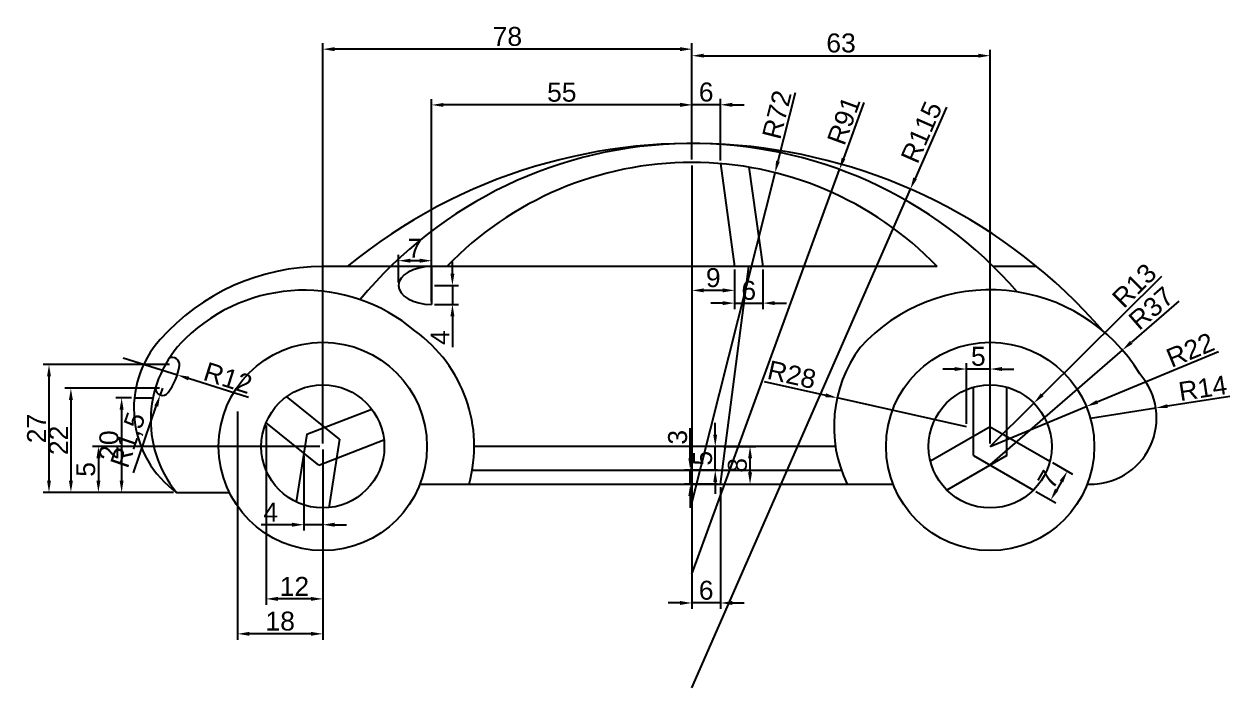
# Model space of a CAD drawing. Header units: millimetres. Extents: x 2075 to 3888, y 1759 to 2336.
# Drawn here: x 2810.3 to 3065.1, y 1933.8 to 2074 of the extents above; entities that cross this region are included whole.
import ezdxf

# ---------------------------------------------------------------- set-up
doc = ezdxf.new("R2010")
doc.units = ezdxf.units.MM
doc.styles.get("Standard").update_dxf_attribs({"font": 'arial.ttf'})
doc.dimstyles.new('ISO-25', dxfattribs={"dimtxt": 4, "dimasz": 2.5, "dimexe": 1.25, "dimexo": 0.625, "dimtad": 1, "dimtxsty": 'Standard', "dimcen": 2.5, "dimadec": 0, "dimazin": 0, "dimtfac": 1, "dimtmove": 0, "dimatfit": 3, "dimfxl": 1, "dimarcsym": 0})

# ---------------------------------------------------------------- blocks, each defined once
blk = doc.blocks.new('*D49')
at = {"color": 0, "lineweight": -2, "transparency": 16777216}
for p, q in [((2900.83, 2021.31), (2900.83, 2023.81)), ((2897.07, 2018.81), (2902.08, 2018.81)), ((2900.83, 2018.81), (2900.83, 2014.81)), ((2897.07, 2014.81), (2902.08, 2014.81)), ((2900.83, 2012.31), (2900.83, 2005.79))]:
    blk.add_line(p, q, dxfattribs=at)
at = {"color": 0, "transparency": 16777216}
for points in [[(2900.41, 2021.31), (2901.25, 2021.31), (2900.83, 2018.81)], [(2900.41, 2012.31), (2901.25, 2012.31), (2900.83, 2014.81)]]:
    blk.add_solid(points, dxfattribs=at)
at = {"layer": 'Defpoints', "color": 0, "transparency": 16777216}
for p in [(2896.44, 2018.81), (2896.44, 2014.81), (2900.83, 2014.81)]:
    blk.add_point(p, dxfattribs=at)
at = {"color": 0, "transparency": 16777216, "insert": (2898.2, 2007.8), "char_height": 4, "attachment_point": 5, "rotation": 90}
blk.add_mtext('4', dxfattribs=at)
blk = doc.blocks.new('*D50')
at = {"color": 0, "lineweight": -2, "transparency": 16777216}
for p, q in [((2889.44, 2019.43), (2889.44, 2025.29)), ((2896.44, 2019.43), (2896.44, 2025.29)), ((2893.94, 2024.04), (2891.94, 2024.04))]:
    blk.add_line(p, q, dxfattribs=at)
at = {"color": 0, "transparency": 16777216}
for points in [[(2891.94, 2024.46), (2891.94, 2023.62), (2889.44, 2024.04)], [(2893.94, 2024.46), (2893.94, 2023.62), (2896.44, 2024.04)]]:
    blk.add_solid(points, dxfattribs=at)
at = {"layer": 'Defpoints', "color": 0, "transparency": 16777216}
for p in [(2889.44, 2024.04), (2889.44, 2018.81), (2896.44, 2018.81)]:
    blk.add_point(p, dxfattribs=at)
at = {"color": 0, "transparency": 16777216, "insert": (2892.94, 2026.66), "char_height": 4, "attachment_point": 5}
blk.add_mtext('7', dxfattribs=at)
blk = doc.blocks.new('*D51')
at = {"color": 0, "lineweight": -2, "transparency": 16777216}
for p, q in [((3005.19, 2056.5), (2998.59, 2041.43)), ((2951.44, 1933.81), (2997.58, 2039.14))]:
    blk.add_line(p, q, dxfattribs=at)
at = {"color": 0, "transparency": 16777216}
blk.add_solid([(2998.2, 2041.6), (2998.97, 2041.27), (2997.58, 2039.14)], dxfattribs=at)
at = {"layer": 'Defpoints', "color": 0, "transparency": 16777216}
for p in [(2997.58, 2039.14), (2951.44, 1933.81)]:
    blk.add_point(p, dxfattribs=at)
at = {"color": 0, "transparency": 16777216, "insert": (2999.94, 2051.18), "char_height": 4, "attachment_point": 5, "rotation": 66.3443}
blk.add_mtext('R115', dxfattribs=at)
blk = doc.blocks.new('*D52')
at = {"color": 0, "lineweight": -2, "transparency": 16777216}
for p, q in [((2987.76, 2057.43), (2983.47, 2045.65)), ((2951.44, 1957.81), (2982.61, 2043.3))]:
    blk.add_line(p, q, dxfattribs=at)
at = {"color": 0, "transparency": 16777216}
blk.add_solid([(2983.07, 2045.79), (2983.86, 2045.51), (2982.61, 2043.3)], dxfattribs=at)
at = {"layer": 'Defpoints', "color": 0, "transparency": 16777216}
for p in [(2982.61, 2043.3), (2951.44, 1957.81)]:
    blk.add_point(p, dxfattribs=at)
at = {"color": 0, "transparency": 16777216, "insert": (2983.53, 2053.63), "char_height": 4, "attachment_point": 5, "rotation": 69.97}
blk.add_mtext('R91', dxfattribs=at)
blk = doc.blocks.new('*D53')
at = {"color": 0, "lineweight": -2, "transparency": 16777216}
for p, q in [((2973.23, 2059.47), (2969.61, 2045.06)), ((2951.44, 1972.81), (2969, 2042.63))]:
    blk.add_line(p, q, dxfattribs=at)
at = {"color": 0, "transparency": 16777216}
blk.add_solid([(2969.2, 2045.16), (2970.01, 2044.96), (2969, 2042.63)], dxfattribs=at)
at = {"layer": 'Defpoints', "color": 0, "transparency": 16777216}
for p in [(2969, 2042.63), (2951.44, 1972.81)]:
    blk.add_point(p, dxfattribs=at)
at = {"color": 0, "transparency": 16777216, "insert": (2969.37, 2054.89), "char_height": 4, "attachment_point": 5, "rotation": 75.8851}
blk.add_mtext('R72', dxfattribs=at)
blk = doc.blocks.new('*D54')
at = {"color": 0, "lineweight": -2, "transparency": 16777216}
for p, q in [((3062.69, 2004.82), (3037.07, 1994.19)), ((3014.44, 1984.81), (3034.76, 1993.24))]:
    blk.add_line(p, q, dxfattribs=at)
at = {"color": 0, "transparency": 16777216}
blk.add_solid([(3036.91, 1994.58), (3037.23, 1993.81), (3034.76, 1993.24)], dxfattribs=at)
at = {"layer": 'Defpoints', "color": 0, "transparency": 16777216}
for p in [(3034.76, 1993.24), (3014.44, 1984.81)]:
    blk.add_point(p, dxfattribs=at)
at = {"color": 0, "transparency": 16777216, "insert": (3056.71, 2005.19), "char_height": 4, "attachment_point": 5, "rotation": 22.5285}
blk.add_mtext('R22', dxfattribs=at)
blk = doc.blocks.new('*D55')
at = {"color": 0, "lineweight": -2, "transparency": 16777216}
for p, q in [((3050.63, 2020.7), (3025.45, 1995.72)), ((3014.44, 1984.81), (3023.67, 1993.96))]:
    blk.add_line(p, q, dxfattribs=at)
at = {"color": 0, "transparency": 16777216}
blk.add_solid([(3025.15, 1996.02), (3025.74, 1995.43), (3023.67, 1993.96)], dxfattribs=at)
at = {"layer": 'Defpoints', "color": 0, "transparency": 16777216}
for p in [(3023.67, 1993.96), (3014.44, 1984.81)]:
    blk.add_point(p, dxfattribs=at)
at = {"color": 0, "transparency": 16777216, "insert": (3044.91, 2018.79), "char_height": 4, "attachment_point": 5, "rotation": 44.7629}
blk.add_mtext('R13', dxfattribs=at)
blk = doc.blocks.new('*D56')
at = {"color": 0, "lineweight": -2, "transparency": 16777216}
for p, q in [((3065.09, 1995.33), (3051.92, 1993.31)), ((3035.61, 1990.81), (3049.44, 1992.93))]:
    blk.add_line(p, q, dxfattribs=at)
at = {"color": 0, "transparency": 16777216}
blk.add_solid([(3051.85, 1993.72), (3051.98, 1992.9), (3049.44, 1992.93)], dxfattribs=at)
at = {"layer": 'Defpoints', "color": 0, "transparency": 16777216}
for p in [(3049.44, 1992.93), (3035.61, 1990.81)]:
    blk.add_point(p, dxfattribs=at)
at = {"color": 0, "transparency": 16777216, "insert": (3059.36, 1997.12), "char_height": 4, "attachment_point": 5, "rotation": 8.7309}
blk.add_mtext('R14', dxfattribs=at)
blk = doc.blocks.new('*D57')
at = {"color": 0, "lineweight": -2, "transparency": 16777216}
for p, q in [((3054.31, 2015.52), (3044.27, 2006.8)), ((3014.44, 1980.9), (3042.38, 2005.16))]:
    blk.add_line(p, q, dxfattribs=at)
at = {"color": 0, "transparency": 16777216}
blk.add_solid([(3043.99, 2007.11), (3044.54, 2006.48), (3042.38, 2005.16)], dxfattribs=at)
at = {"layer": 'Defpoints', "color": 0, "transparency": 16777216}
for p in [(3042.38, 2005.16), (3014.44, 1980.9)]:
    blk.add_point(p, dxfattribs=at)
at = {"color": 0, "transparency": 16777216, "insert": (3048.48, 2013.99), "char_height": 4, "attachment_point": 5, "rotation": 40.9695}
blk.add_mtext('R37', dxfattribs=at)
blk = doc.blocks.new('*D58')
at = {"color": 0, "lineweight": -2, "transparency": 16777216}
for p, q in [((2966.68, 1998.53), (2979.67, 1995.63)), ((3009.44, 1988.98), (2982.11, 1995.08))]:
    blk.add_line(p, q, dxfattribs=at)
at = {"color": 0, "transparency": 16777216}
blk.add_solid([(2979.76, 1996.03), (2979.58, 1995.22), (2982.11, 1995.08)], dxfattribs=at)
at = {"layer": 'Defpoints', "color": 0, "transparency": 16777216}
for p in [(2982.11, 1995.08), (3009.44, 1988.98)]:
    blk.add_point(p, dxfattribs=at)
at = {"color": 0, "transparency": 16777216, "insert": (2972.54, 1999.95), "char_height": 4, "attachment_point": 5, "rotation": 347.4149}
blk.add_mtext('R28', dxfattribs=at)
blk = doc.blocks.new('*D59')
at = {"color": 0, "lineweight": -2, "transparency": 16777216}
for p, q in [((2951.09, 1982.31), (2951.09, 1988.68)), ((2956.82, 1979.81), (2949.84, 1979.81)), ((2951.09, 1976.81), (2951.09, 1979.81)), ((2956.82, 1976.81), (2949.84, 1976.81)), ((2951.09, 1974.31), (2951.09, 1971.81))]:
    blk.add_line(p, q, dxfattribs=at)
at = {"color": 0, "transparency": 16777216}
for points in [[(2950.67, 1982.31), (2951.5, 1982.31), (2951.09, 1979.81)], [(2950.67, 1974.31), (2951.5, 1974.31), (2951.09, 1976.81)]]:
    blk.add_solid(points, dxfattribs=at)
at = {"layer": 'Defpoints', "color": 0, "transparency": 16777216}
for p in [(2951.09, 1979.81), (2957.44, 1979.81), (2957.44, 1976.81)]:
    blk.add_point(p, dxfattribs=at)
at = {"color": 0, "transparency": 16777216, "insert": (2948.42, 1986.74), "char_height": 4, "attachment_point": 5, "rotation": 90}
blk.add_mtext('3', dxfattribs=at)
blk = doc.blocks.new('*D60')
at = {"color": 0, "lineweight": -2, "transparency": 16777216}
for p, q in [((2958.07, 1984.81), (2964.96, 1984.81)), ((2963.71, 1979.31), (2963.71, 1982.31)), ((2958.07, 1976.81), (2964.96, 1976.81))]:
    blk.add_line(p, q, dxfattribs=at)
at = {"color": 0, "transparency": 16777216}
for points in [[(2963.3, 1982.31), (2964.13, 1982.31), (2963.71, 1984.81)], [(2963.3, 1979.31), (2964.13, 1979.31), (2963.71, 1976.81)]]:
    blk.add_solid(points, dxfattribs=at)
at = {"layer": 'Defpoints', "color": 0, "transparency": 16777216}
for p in [(2957.44, 1984.81), (2963.71, 1984.81), (2957.44, 1976.81)]:
    blk.add_point(p, dxfattribs=at)
at = {"color": 0, "transparency": 16777216, "insert": (2961.05, 1980.81), "char_height": 4, "attachment_point": 5, "rotation": 90}
blk.add_mtext('8', dxfattribs=at)
blk = doc.blocks.new('*D61')
at = {"color": 0, "lineweight": -2, "transparency": 16777216}
for p, q in [((2956.36, 1987.31), (2956.36, 1989.81)), ((2956.82, 1984.81), (2955.11, 1984.81)), ((2956.36, 1979.81), (2956.36, 1984.81)), ((2956.82, 1979.81), (2955.11, 1979.81)), ((2956.36, 1977.31), (2956.36, 1974.81))]:
    blk.add_line(p, q, dxfattribs=at)
at = {"color": 0, "transparency": 16777216}
for points in [[(2955.94, 1987.31), (2956.77, 1987.31), (2956.36, 1984.81)], [(2955.94, 1977.31), (2956.77, 1977.31), (2956.36, 1979.81)]]:
    blk.add_solid(points, dxfattribs=at)
at = {"layer": 'Defpoints', "color": 0, "transparency": 16777216}
for p in [(2956.36, 1984.81), (2957.44, 1984.81), (2957.44, 1979.81)]:
    blk.add_point(p, dxfattribs=at)
at = {"color": 0, "transparency": 16777216, "insert": (2953.7, 1982.31), "char_height": 4, "attachment_point": 5, "rotation": 90}
blk.add_mtext('5', dxfattribs=at)
blk = doc.blocks.new('*D62')
at = {"color": 0, "lineweight": -2, "transparency": 16777216}
for p, q in [((3027.6, 1981.38), (3031.83, 1978.94)), ((3029.5, 1977.4), (3028.5, 1975.67)), ((3024.1, 1975.32), (3028.33, 1972.88))]:
    blk.add_line(p, q, dxfattribs=at)
at = {"color": 0, "transparency": 16777216}
for points in [[(3029.14, 1977.61), (3029.86, 1977.19), (3030.75, 1979.57)], [(3028.14, 1975.88), (3028.86, 1975.46), (3027.25, 1973.5)]]:
    blk.add_solid(points, dxfattribs=at)
at = {"layer": 'Defpoints', "color": 0, "transparency": 16777216}
for p in [(3027.06, 1981.69), (3023.56, 1975.63), (3027.25, 1973.5)]:
    blk.add_point(p, dxfattribs=at)
at = {"color": 0, "transparency": 16777216, "insert": (3026.72, 1977.85), "char_height": 4, "attachment_point": 5, "rotation": 60}
blk.add_mtext('7', dxfattribs=at)
blk = doc.blocks.new('*D63')
at = {"color": 0, "lineweight": -2, "transparency": 16777216}
for p, q in [((3009.44, 1989.6), (3009.44, 2002.41)), ((3014.44, 1985.43), (3014.44, 2002.41)), ((3006.94, 2001.16), (3004.44, 2001.16)), ((3014.44, 2001.16), (3009.44, 2001.16)), ((3016.94, 2001.16), (3019.44, 2001.16))]:
    blk.add_line(p, q, dxfattribs=at)
at = {"color": 0, "transparency": 16777216}
for points in [[(3006.94, 2001.58), (3006.94, 2000.74), (3009.44, 2001.16)], [(3016.94, 2001.58), (3016.94, 2000.74), (3014.44, 2001.16)]]:
    blk.add_solid(points, dxfattribs=at)
at = {"layer": 'Defpoints', "color": 0, "transparency": 16777216}
for p in [(3009.44, 2001.16), (3009.44, 1988.98), (3014.44, 1984.81)]:
    blk.add_point(p, dxfattribs=at)
at = {"color": 0, "transparency": 16777216, "insert": (3011.94, 2003.82), "char_height": 4, "attachment_point": 5}
blk.add_mtext('5', dxfattribs=at)
blk = doc.blocks.new('*D64')
at = {"color": 0, "lineweight": -2, "transparency": 16777216}
for p, q in [((2948.94, 2056.97), (2946.44, 2056.97)), ((2951.44, 2045.43), (2951.44, 2058.22)), ((2957.44, 2056.97), (2951.44, 2056.97)), ((2957.44, 2045.18), (2957.44, 2058.22)), ((2959.94, 2056.97), (2962.44, 2056.97))]:
    blk.add_line(p, q, dxfattribs=at)
at = {"color": 0, "transparency": 16777216}
for points in [[(2948.94, 2057.39), (2948.94, 2056.55), (2951.44, 2056.97)], [(2959.94, 2057.39), (2959.94, 2056.55), (2957.44, 2056.97)]]:
    blk.add_solid(points, dxfattribs=at)
at = {"layer": 'Defpoints', "color": 0, "transparency": 16777216}
for p in [(2951.44, 2056.97), (2951.44, 2044.81), (2957.44, 2044.56)]:
    blk.add_point(p, dxfattribs=at)
at = {"color": 0, "transparency": 16777216, "insert": (2954.44, 2059.64), "char_height": 4, "attachment_point": 5}
blk.add_mtext('6', dxfattribs=at)
blk = doc.blocks.new('*D65')
at = {"color": 0, "lineweight": -2, "transparency": 16777216}
for p, q in [((2951.44, 2044.18), (2951.44, 2016.52)), ((2960.44, 2022.18), (2960.44, 2016.52)), ((2957.94, 2017.77), (2953.94, 2017.77))]:
    blk.add_line(p, q, dxfattribs=at)
at = {"color": 0, "transparency": 16777216}
for points in [[(2953.94, 2018.19), (2953.94, 2017.35), (2951.44, 2017.77)], [(2957.94, 2018.19), (2957.94, 2017.35), (2960.44, 2017.77)]]:
    blk.add_solid(points, dxfattribs=at)
at = {"layer": 'Defpoints', "color": 0, "transparency": 16777216}
for p in [(2951.44, 2044.81), (2960.44, 2022.81), (2951.44, 2017.77)]:
    blk.add_point(p, dxfattribs=at)
at = {"color": 0, "transparency": 16777216, "insert": (2955.94, 2020.44), "char_height": 4, "attachment_point": 5}
blk.add_mtext('9', dxfattribs=at)
blk = doc.blocks.new('*D66')
at = {"color": 0, "lineweight": -2, "transparency": 16777216}
for p, q in [((2960.44, 2022.18), (2960.44, 2013.83)), ((2966.44, 2022.18), (2966.44, 2013.83)), ((2957.94, 2015.08), (2955.44, 2015.08)), ((2960.44, 2015.08), (2966.44, 2015.08)), ((2968.94, 2015.08), (2971.44, 2015.08))]:
    blk.add_line(p, q, dxfattribs=at)
at = {"color": 0, "transparency": 16777216}
for points in [[(2957.94, 2015.49), (2957.94, 2014.66), (2960.44, 2015.08)], [(2968.94, 2015.49), (2968.94, 2014.66), (2966.44, 2015.08)]]:
    blk.add_solid(points, dxfattribs=at)
at = {"layer": 'Defpoints', "color": 0, "transparency": 16777216}
for p in [(2960.44, 2022.81), (2966.44, 2022.81), (2966.44, 2015.08)]:
    blk.add_point(p, dxfattribs=at)
at = {"color": 0, "transparency": 16777216, "insert": (2963.44, 2017.74), "char_height": 4, "attachment_point": 5}
blk.add_mtext('6', dxfattribs=at)
blk = doc.blocks.new('*D67')
at = {"color": 0, "lineweight": -2, "transparency": 16777216}
for p, q in [((2951.44, 2044.18), (2951.44, 1950.49)), ((2957.44, 1976.18), (2957.44, 1950.49)), ((2948.94, 1951.74), (2946.44, 1951.74)), ((2957.44, 1951.74), (2951.44, 1951.74)), ((2959.94, 1951.74), (2962.44, 1951.74))]:
    blk.add_line(p, q, dxfattribs=at)
at = {"color": 0, "transparency": 16777216}
for points in [[(2948.94, 1952.16), (2948.94, 1951.33), (2951.44, 1951.74)], [(2959.94, 1952.16), (2959.94, 1951.33), (2957.44, 1951.74)]]:
    blk.add_solid(points, dxfattribs=at)
at = {"layer": 'Defpoints', "color": 0, "transparency": 16777216}
for p in [(2951.44, 2044.81), (2957.44, 1976.81), (2951.44, 1951.74)]:
    blk.add_point(p, dxfattribs=at)
at = {"color": 0, "transparency": 16777216, "insert": (2954.44, 1954.41), "char_height": 4, "attachment_point": 5}
blk.add_mtext('6', dxfattribs=at)
blk = doc.blocks.new('*D68')
at = {"color": 0, "lineweight": -2, "transparency": 16777216}
for p, q in [((2896.44, 2015.43), (2896.44, 2058.19)), ((2948.94, 2056.94), (2898.94, 2056.94)), ((2951.44, 2045.43), (2951.44, 2058.19))]:
    blk.add_line(p, q, dxfattribs=at)
at = {"color": 0, "transparency": 16777216}
for points in [[(2898.94, 2057.36), (2898.94, 2056.53), (2896.44, 2056.94)], [(2948.94, 2057.36), (2948.94, 2056.53), (2951.44, 2056.94)]]:
    blk.add_solid(points, dxfattribs=at)
at = {"layer": 'Defpoints', "color": 0, "transparency": 16777216}
for p in [(2896.44, 2056.94), (2951.44, 2044.81), (2896.44, 2014.81)]:
    blk.add_point(p, dxfattribs=at)
at = {"color": 0, "transparency": 16777216, "insert": (2923.94, 2059.6), "char_height": 4, "attachment_point": 5}
blk.add_mtext('55', dxfattribs=at)
blk = doc.blocks.new('*D69')
at = {"color": 0, "lineweight": -2, "transparency": 16777216}
for p, q in [((2873.44, 1985.43), (2873.44, 2069.97)), ((2948.94, 2068.72), (2875.94, 2068.72)), ((2951.44, 2045.43), (2951.44, 2069.97))]:
    blk.add_line(p, q, dxfattribs=at)
at = {"color": 0, "transparency": 16777216}
for points in [[(2875.94, 2069.14), (2875.94, 2068.3), (2873.44, 2068.72)], [(2948.94, 2069.14), (2948.94, 2068.3), (2951.44, 2068.72)]]:
    blk.add_solid(points, dxfattribs=at)
at = {"layer": 'Defpoints', "color": 0, "transparency": 16777216}
for p in [(2873.44, 2068.72), (2951.44, 2044.81), (2873.44, 1984.81)]:
    blk.add_point(p, dxfattribs=at)
at = {"color": 0, "transparency": 16777216, "insert": (2912.44, 2071.39), "char_height": 4, "attachment_point": 5}
blk.add_mtext('78', dxfattribs=at)
blk = doc.blocks.new('*D70')
at = {"color": 0, "lineweight": -2, "transparency": 16777216}
for p, q in [((2951.44, 2045.43), (2951.44, 2068.59)), ((2953.94, 2067.34), (3011.94, 2067.34)), ((3014.44, 1985.43), (3014.44, 2068.59))]:
    blk.add_line(p, q, dxfattribs=at)
at = {"color": 0, "transparency": 16777216}
for points in [[(2953.94, 2067.76), (2953.94, 2066.93), (2951.44, 2067.34)], [(3011.94, 2067.76), (3011.94, 2066.93), (3014.44, 2067.34)]]:
    blk.add_solid(points, dxfattribs=at)
at = {"layer": 'Defpoints', "color": 0, "transparency": 16777216}
for p in [(3014.44, 2067.34), (2951.44, 2044.81), (3014.44, 1984.81)]:
    blk.add_point(p, dxfattribs=at)
at = {"color": 0, "transparency": 16777216, "insert": (2982.94, 2070.01), "char_height": 4, "attachment_point": 5}
blk.add_mtext('63', dxfattribs=at)
blk = doc.blocks.new('*D71')
at = {"color": 0, "lineweight": -2, "transparency": 16777216}
for p, q in [((2831.28, 2003.54), (2842.71, 1999.91)), ((2857.74, 1995.14), (2845.1, 1999.16))]:
    blk.add_line(p, q, dxfattribs=at)
at = {"color": 0, "transparency": 16777216}
blk.add_solid([(2845.22, 1999.55), (2844.97, 1998.76), (2842.71, 1999.91)], dxfattribs=at)
at = {"layer": 'Defpoints', "color": 0, "transparency": 16777216}
for p in [(2831.28, 2003.54), (2842.71, 1999.91)]:
    blk.add_point(p, dxfattribs=at)
at = {"color": 0, "transparency": 16777216, "insert": (2853.41, 1999.28), "char_height": 4, "attachment_point": 5, "rotation": 342.3966}
blk.add_mtext('R12', dxfattribs=at)
blk = doc.blocks.new('*D72')
at = {"color": 0, "lineweight": -2, "transparency": 16777216}
for p, q in [((2839.56, 1997.09), (2839.08, 1995.68)), ((2833.43, 1979.23), (2838.27, 1993.31))]:
    blk.add_line(p, q, dxfattribs=at)
at = {"color": 0, "transparency": 16777216}
blk.add_solid([(2837.87, 1993.45), (2838.66, 1993.18), (2839.08, 1995.68)], dxfattribs=at)
at = {"layer": 'Defpoints', "color": 0, "transparency": 16777216}
for p in [(2839.08, 1995.68), (2839.56, 1997.09)]:
    blk.add_point(p, dxfattribs=at)
at = {"color": 0, "transparency": 16777216, "insert": (2832.58, 1986.07), "char_height": 4, "attachment_point": 5, "rotation": 71.0632}
blk.add_mtext('R1,5', dxfattribs=at)
blk = doc.blocks.new('*D73')
at = {"color": 0, "lineweight": -2, "transparency": 16777216}
for p, q in [((2872.82, 1984.81), (2824.78, 1984.81)), ((2826.03, 1982.31), (2826.03, 1977.59)), ((2841.91, 1975.09), (2824.78, 1975.09))]:
    blk.add_line(p, q, dxfattribs=at)
at = {"color": 0, "transparency": 16777216}
for points in [[(2825.62, 1982.31), (2826.45, 1982.31), (2826.03, 1984.81)], [(2825.62, 1977.59), (2826.45, 1977.59), (2826.03, 1975.09)]]:
    blk.add_solid(points, dxfattribs=at)
at = {"layer": 'Defpoints', "color": 0, "transparency": 16777216}
for p in [(2873.44, 1984.81), (2826.03, 1975.09), (2842.53, 1975.09)]:
    blk.add_point(p, dxfattribs=at)
at = {"color": 0, "transparency": 16777216, "insert": (2823.37, 1979.95), "char_height": 4, "attachment_point": 5, "rotation": 90}
blk.add_mtext('5', dxfattribs=at)
blk = doc.blocks.new('*D74')
at = {"color": 0, "lineweight": -2, "transparency": 16777216}
for p, q in [((2833.02, 1995.09), (2829.69, 1995.09)), ((2830.94, 1992.59), (2830.94, 1977.59)), ((2833.02, 1975.09), (2829.69, 1975.09))]:
    blk.add_line(p, q, dxfattribs=at)
at = {"color": 0, "transparency": 16777216}
for points in [[(2830.52, 1992.59), (2831.35, 1992.59), (2830.94, 1995.09)], [(2830.52, 1977.59), (2831.35, 1977.59), (2830.94, 1975.09)]]:
    blk.add_solid(points, dxfattribs=at)
at = {"layer": 'Defpoints', "color": 0, "transparency": 16777216}
for p in [(2833.64, 1995.09), (2830.94, 1975.09), (2833.64, 1975.09)]:
    blk.add_point(p, dxfattribs=at)
at = {"color": 0, "transparency": 16777216, "insert": (2828.27, 1985.09), "char_height": 4, "attachment_point": 5, "rotation": 90}
blk.add_mtext('20', dxfattribs=at)
blk = doc.blocks.new('*D75')
at = {"color": 0, "lineweight": -2, "transparency": 16777216}
for p, q in [((2838.94, 1997.09), (2818.97, 1997.09)), ((2820.22, 1994.59), (2820.22, 1977.59)), ((2838.94, 1975.09), (2818.97, 1975.09))]:
    blk.add_line(p, q, dxfattribs=at)
at = {"color": 0, "transparency": 16777216}
for points in [[(2819.81, 1994.59), (2820.64, 1994.59), (2820.22, 1997.09)], [(2819.81, 1977.59), (2820.64, 1977.59), (2820.22, 1975.09)]]:
    blk.add_solid(points, dxfattribs=at)
at = {"layer": 'Defpoints', "color": 0, "transparency": 16777216}
for p in [(2839.56, 1997.09), (2820.22, 1975.09), (2839.56, 1975.09)]:
    blk.add_point(p, dxfattribs=at)
at = {"color": 0, "transparency": 16777216, "insert": (2817.59, 1986.09), "char_height": 4, "attachment_point": 5, "rotation": 90}
blk.add_mtext('22', dxfattribs=at)
blk = doc.blocks.new('*D76')
at = {"color": 0, "lineweight": -2, "transparency": 16777216}
for p, q in [((2841.05, 2002.09), (2814.34, 2002.09)), ((2815.59, 1999.59), (2815.59, 1977.59)), ((2841.05, 1975.09), (2814.34, 1975.09))]:
    blk.add_line(p, q, dxfattribs=at)
at = {"color": 0, "transparency": 16777216}
for points in [[(2815.18, 1999.59), (2816.01, 1999.59), (2815.59, 2002.09)], [(2815.18, 1977.59), (2816.01, 1977.59), (2815.59, 1975.09)]]:
    blk.add_solid(points, dxfattribs=at)
at = {"layer": 'Defpoints', "color": 0, "transparency": 16777216}
for p in [(2841.68, 2002.09), (2815.59, 1975.09), (2841.68, 1975.09)]:
    blk.add_point(p, dxfattribs=at)
at = {"color": 0, "transparency": 16777216, "insert": (2812.96, 1988.59), "char_height": 4, "attachment_point": 5, "rotation": 90}
blk.add_mtext('27', dxfattribs=at)
blk = doc.blocks.new('*D77')
at = {"color": 0, "lineweight": -2, "transparency": 16777216}
for p, q in [((2869.44, 1982.77), (2869.44, 1967.02)), ((2873.44, 1984.18), (2873.44, 1967.02)), ((2866.94, 1968.27), (2860.42, 1968.27)), ((2873.44, 1968.27), (2869.44, 1968.27)), ((2875.94, 1968.27), (2878.44, 1968.27))]:
    blk.add_line(p, q, dxfattribs=at)
at = {"color": 0, "transparency": 16777216}
for points in [[(2866.94, 1968.69), (2866.94, 1967.85), (2869.44, 1968.27)], [(2875.94, 1968.69), (2875.94, 1967.85), (2873.44, 1968.27)]]:
    blk.add_solid(points, dxfattribs=at)
at = {"layer": 'Defpoints', "color": 0, "transparency": 16777216}
for p in [(2873.44, 1984.81), (2869.44, 1983.4), (2869.44, 1968.27)]:
    blk.add_point(p, dxfattribs=at)
at = {"color": 0, "transparency": 16777216, "insert": (2862.43, 1970.9), "char_height": 4, "attachment_point": 5}
blk.add_mtext('4', dxfattribs=at)
blk = doc.blocks.new('*D78')
at = {"color": 0, "lineweight": -2, "transparency": 16777216}
for p, q in [((2861.45, 1989.21), (2861.45, 1951.35)), ((2873.44, 1984.18), (2873.44, 1951.35)), ((2870.94, 1952.6), (2863.95, 1952.6))]:
    blk.add_line(p, q, dxfattribs=at)
at = {"color": 0, "transparency": 16777216}
for points in [[(2863.95, 1953.02), (2863.95, 1952.19), (2861.45, 1952.6)], [(2870.94, 1953.02), (2870.94, 1952.19), (2873.44, 1952.6)]]:
    blk.add_solid(points, dxfattribs=at)
at = {"layer": 'Defpoints', "color": 0, "transparency": 16777216}
for p in [(2861.45, 1989.83), (2873.44, 1984.81), (2861.45, 1952.6)]:
    blk.add_point(p, dxfattribs=at)
at = {"color": 0, "transparency": 16777216, "insert": (2867.45, 1955.24), "char_height": 4, "attachment_point": 5}
blk.add_mtext('12', dxfattribs=at)
blk = doc.blocks.new('*D79')
at = {"color": 0, "lineweight": -2, "transparency": 16777216}
for p, q in [((2855.44, 1992.18), (2855.44, 1943.97)), ((2873.44, 1984.18), (2873.44, 1943.97)), ((2870.94, 1945.22), (2857.94, 1945.22))]:
    blk.add_line(p, q, dxfattribs=at)
at = {"color": 0, "transparency": 16777216}
for points in [[(2857.94, 1945.64), (2857.94, 1944.81), (2855.44, 1945.22)], [(2870.94, 1945.64), (2870.94, 1944.81), (2873.44, 1945.22)]]:
    blk.add_solid(points, dxfattribs=at)
at = {"layer": 'Defpoints', "color": 0, "transparency": 16777216}
for p in [(2855.44, 1992.81), (2873.44, 1984.81), (2855.44, 1945.22)]:
    blk.add_point(p, dxfattribs=at)
at = {"color": 0, "transparency": 16777216, "insert": (2864.44, 1947.89), "char_height": 4, "attachment_point": 5}
blk.add_mtext('18', dxfattribs=at)

msp = doc.modelspace()

# ---------------------------------------------------------------- linework, layer by layer
for p, q in [((2957.441, 2044.556), (2960.441, 2022.807)), ((2963.441, 2043.8), (2966.441, 2022.807)), ((3003.248, 2022.807), (2873.441, 2022.807)), ((2896.441, 2022.807), (2896.441, 2014.807)), ((2957.441, 1976.807), (2963.441, 2022.807)), ((3024.269, 2022.807), (3015.128, 2022.807)), ((3010.941, 1982.918), (3010.941, 1997.327)), ((3017.941, 1982.918), (3017.941, 1997.327)), ((2833.644, 1995.095), (2837.567, 1995.095)), ((2876.979, 1986.313), (2865.794, 1995.32)), ((2870.062, 1987.389), (2883.774, 1992.695)), ((2872.588, 1980.861), (2861.441, 1989.838)), ((2870.062, 1987.389), (2867.835, 1973.078)), ((3014.441, 1988.98), (3001.819, 1981.693)), ((3014.441, 1988.98), (3027.062, 1981.693)), ((2872.588, 1980.861), (2886.367, 1986.193)), ((2876.979, 1986.313), (2874.732, 1971.871)), ((2981.753, 1984.807), (2905.422, 1984.807)), ((3017.941, 1982.918), (3005.264, 1975.599)), ((3010.941, 1982.918), (3023.617, 1975.599)), ((2905.021, 1979.807), (2982.986, 1979.807)), ((2842.532, 1975.095), (2853.701, 1975.095)), ((2893.935, 1976.807), (2993.947, 1976.807)), ((2893.935, 1976.807), (2993.947, 1976.807)), ((3034.935, 1976.807), (3036.441, 1976.807))]:
    msp.add_line(p, q)
for centre, radius in [((2873.441, 1984.807), 22), ((3014.441, 1984.807), 22), ((2873.441, 1984.807), 13), ((3014.441, 1984.807), 13)]:
    msp.add_circle(centre, radius)
for centre, radius, start, end in [((2951.441, 1933.807), 115, 40.95074, 129.29341), ((2951.441, 1957.807), 91, 40.95218, 140.39136), ((2951.441, 1972.807), 72, 43.98296, 136.01704), ((2873.441, 1976.807), 46, 90, 138.36646), ((2869.547, 1981.807), 36, 49.53105, 134.40548), ((3014.441, 1980.897), 37, 31.33021, 137.95939), ((2861.087, 1990.318), 24, 134.19306, 219.36697), ((2875.441, 1984.807), 30, 344.53399, 54.38117), ((2855.441, 1992.807), 21.917, 138.36646, 233.91576), ((3009.441, 1988.98), 28, 143.39971, 205.76953), ((2841.675, 2002.095), 1.5, 352.0835, 117.50922), ((2831.275, 2003.541), 12, 322.1265, 352.0835), ((3035.607, 1990.807), 14, 267.27362, 41.78673), ((2839.563, 1997.095), 1.5, 180, 322.1265), ((2869.547, 1981.807), 36, 4.42369, 4.78019)]:
    msp.add_arc(centre, radius, start, end)
msp.add_ellipse((2896.441, 2018.807), major_axis=(-7, 0), ratio=0.5714286, start_param=4.712389, end_param=7.8539816)

# ---------------------------------------------------------------- dimensions: what is measured, and where the dimension line sits
for base, p1, p2, picture, middle in [((2873.441, 2068.719), (2951.441, 2044.807), (2873.441, 1984.807), '*D69', (2912.441, 2071.386)), ((3014.441, 2067.344), (2951.441, 2044.807), (3014.441, 1984.807), '*D70', (2982.941, 2070.013)), ((2896.441, 2056.943), (2951.441, 2044.807), (2896.441, 2014.807), '*D68', (2923.941, 2059.602)), ((2951.441, 2056.971), (2957.441, 2044.556), (2951.441, 2044.807), '*D64', (2954.441, 2059.638)), ((2951.441, 1951.742), (2957.441, 1976.807), (2951.441, 2044.807), '*D67', (2954.441, 1954.41)), ((2951.441, 2017.771), (2960.441, 2022.807), (2951.441, 2044.807), '*D65', (2955.941, 2020.439)), ((2889.441, 2024.039), (2896.441, 2018.807), (2889.441, 2018.807), '*D50', (2892.941, 2026.664)), ((2966.441, 2015.077), (2960.441, 2022.807), (2966.441, 2022.807), '*D66', (2963.441, 2017.744)), ((3009.441, 2001.16), (3014.441, 1984.807), (3009.441, 1988.98), '*D63', (3011.941, 2003.819)), ((2855.441, 1945.225), (2873.441, 1984.807), (2855.441, 1992.807), '*D79', (2864.441, 1947.892)), ((2869.441, 1968.271), (2873.441, 1984.807), (2869.441, 1983.396), '*D77', (2862.432, 1970.896))]:
    dim = msp.add_linear_dim(base=base, p1=p1, p2=p2, dimstyle='ISO-25')
    dim.commit()
    dim.dimension.update_dxf_attribs({"geometry": picture, "text_midpoint": middle})
for center, mpoint, picture, middle in [((2951.441, 1972.807), (2968.999, 2042.633), '*D53', (2971.919, 2054.246)), ((3014.441, 1984.807), (3023.671, 1993.961), '*D55', (3046.792, 2016.891)), ((3014.441, 1984.807), (3034.762, 1993.236), '*D54', (3057.721, 2002.759)), ((3035.607, 1990.807), (3049.445, 1992.932), '*D56', (3059.757, 1994.516))]:
    dim = msp.add_radius_dim(center=center, mpoint=mpoint, dimstyle='ISO-25')
    dim.commit()
    dim.dimension.update_dxf_attribs({"geometry": picture, "text_midpoint": middle, "dimtype": 164})
for center, mpoint, picture, middle in [((2951.441, 1957.807), (2982.609, 2043.303), '*D52', (2983.535, 2053.628)), ((2951.441, 1933.807), (2997.583, 2039.144), '*D51', (2999.944, 2051.181)), ((3014.441, 1980.897), (3042.378, 2005.156), '*D57', (3048.484, 2013.993)), ((2831.275, 2003.541), (2842.713, 1999.912), '*D71', (2853.407, 1999.281)), ((3009.441, 1988.98), (2982.114, 1995.081), '*D58', (2972.537, 1999.952)), ((2839.563, 1997.095), (2839.077, 1995.676), '*D72', (2832.579, 1986.069))]:
    dim = msp.add_radius_dim(center=center, mpoint=mpoint, dimstyle='ISO-25')
    dim.commit()
    dim.dimension.update_dxf_attribs({"geometry": picture, "text_midpoint": middle})
for base, p1, p2, picture, middle in [((2900.829, 2014.807), (2896.441, 2018.807), (2896.441, 2014.807), '*D49', (2898.204, 2007.798)), ((2815.595, 1975.095), (2841.675, 2002.095), (2841.675, 1975.095), '*D76', (2812.961, 1988.595)), ((2820.222, 1975.095), (2839.563, 1997.095), (2839.563, 1975.095), '*D75', (2817.589, 1986.095)), ((2830.937, 1975.095), (2833.644, 1995.095), (2833.644, 1975.095), '*D74', (2828.27, 1985.095)), ((2956.358, 1984.807), (2957.441, 1979.807), (2957.441, 1984.807), '*D61', (2953.699, 1982.307)), ((2951.088, 1979.807), (2957.441, 1976.807), (2957.441, 1979.807), '*D59', (2948.419, 1986.742)), ((2963.714, 1984.807), (2957.441, 1976.807), (2957.441, 1984.807), '*D60', (2961.047, 1980.807))]:
    dim = msp.add_linear_dim(base=base, p1=p1, p2=p2, angle=90, dimstyle='ISO-25')
    dim.commit()
    dim.dimension.update_dxf_attribs({"geometry": picture, "text_midpoint": middle})
dim = msp.add_linear_dim(base=(2861.451, 1952.603), p1=(2873.441, 1984.807), p2=(2861.451, 1989.83), text='12', dimstyle='ISO-25')
dim.commit()
dim.dimension.update_dxf_attribs({"geometry": '*D78', "text_midpoint": (2867.446, 1955.237)})
dim = msp.add_linear_dim(base=(2826.032, 1975.095), p1=(2873.441, 1984.807), p2=(2842.532, 1975.095), angle=90, text='5', dimstyle='ISO-25')
dim.commit()
dim.dimension.update_dxf_attribs({"geometry": '*D73', "text_midpoint": (2823.373, 1979.951)})
dim = msp.add_aligned_dim(p1=(3027.062, 1981.693), p2=(3023.562, 1975.631), distance=4.254, dimstyle='ISO-25')
dim.commit()
dim.dimension.update_dxf_attribs({"geometry": '*D62', "text_midpoint": (3026.723, 1977.847)})

doc.saveas('drawing.dxf')
